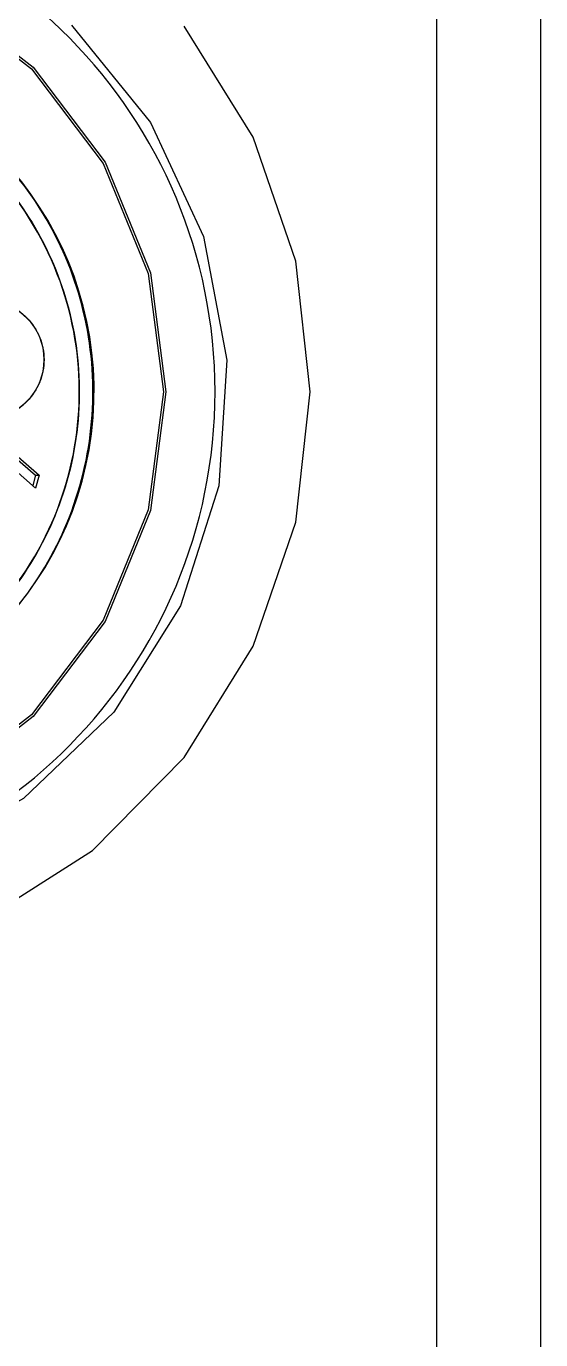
# Model space of a CAD drawing. Header units: millimetres. Extents: x 10 to 584, y 10 to 410.
# Drawn here: x 260.447 to 260.856, y 78.172 to 79.217 of the extents above; entities that cross this region are included whole.
import ezdxf

# ---------------------------------------------------------------- set-up
doc = ezdxf.new("R2010")
doc.units = ezdxf.units.MM

msp = doc.modelspace()

# ---------------------------------------------------------------- linework, layer by layer
at = {"color": 7, "linetype": 'Continuous', "lineweight": 25}
for p, q in [((260.77311, 77.04991), (260.77311, 79.47006)), ((260.85574, 77.04709), (260.85574, 79.47288)), ((260.41507, 78.89426), (260.45417, 78.86018)), ((260.4176, 78.89468), (260.45701, 78.86034)), ((260.45418, 78.85007), (260.41484, 78.88463)), ((260.45417, 78.86018), (260.45193, 78.85205)), ((260.45417, 78.86018), (260.45701, 78.86034)), ((260.45701, 78.86034), (260.45418, 78.85007))]:
    msp.add_line(p, q, dxfattribs=at)
at = {"color": 7, "linetype": 'Continuous', "lineweight": 25, "flags": 128}
for points in [[(260.37786, 79.24306), (260.45238, 79.185), (260.50956, 79.10933), (260.5455, 79.02121), (260.55776, 78.92665), (260.5455, 78.83209), (260.50956, 78.74397), (260.45238, 78.6683), (260.37786, 78.61024), (260.29108, 78.57374), (260.19795, 78.56129), (260.10483, 78.57374), (260.01805, 78.61024), (259.94353, 78.6683), (259.88635, 78.74397), (259.85041, 78.83209), (259.83815, 78.92665), (259.85041, 79.02121), (259.88635, 79.10933), (259.94353, 79.185), (260.01805, 79.24306)], [(260.37686, 79.24131), (260.45097, 79.18357), (260.50783, 79.10832), (260.54358, 79.02069), (260.55577, 78.92665), (260.54358, 78.83261), (260.50783, 78.74498), (260.45097, 78.66974), (260.37686, 78.61199), (260.29056, 78.5757), (260.19795, 78.56332), (260.10534, 78.5757), (260.01905, 78.61199), (259.94494, 78.66974), (259.88808, 78.74498), (259.85233, 78.83261), (259.84014, 78.92665), (259.85233, 79.02069), (259.88808, 79.10832), (259.94494, 79.18357), (260.01905, 79.24131)], [(260.48266, 79.21824), (260.5456, 79.14098), (260.58765, 79.05026), (260.60615, 78.95177), (260.59995, 78.8517), (260.56944, 78.75634), (260.51653, 78.67168), (260.44454, 78.60304), (260.35802, 78.55474), (260.26238, 78.5298), (260.16363, 78.5298), (260.06799, 78.55474), (259.98146, 78.60304), (259.90948, 78.67168), (259.85657, 78.75634), (259.82606, 78.8517), (259.81986, 78.95177), (259.83836, 79.05026), (259.8804, 79.14098), (259.94335, 79.21824)], [(260.213, 78.45998), (260.31527, 78.47169), (260.41241, 78.5062), (260.49954, 78.5618), (260.57232, 78.63569), (260.62707, 78.72417), (260.66106, 78.82281), (260.67258, 78.92665), (260.66106, 79.03049), (260.62707, 79.12913), (260.57232, 79.21761)]]:
    msp.add_lwpolyline(points, dxfattribs=at)
at = {"color": 7, "linetype": 'Continuous', "lineweight": 25}
for centre, radius, start, end in [((260.19683, 78.92665), 0.40003, 270.65892, 89.34108), ((260.23052, 78.92686), 0.27023, 270.71514, 80.54178), ((260.41442, 78.95217), 0.04667, 270.70471, 89.29529)]:
    msp.add_arc(centre, radius, start, end, dxfattribs=at)
for points, knots in [([(260.23389, 78.65665), (260.25874, 78.65873), (260.31438, 78.66337), (260.38723, 78.70102), (260.44609, 78.75796), (260.48533, 78.82685), (260.50342, 78.90787), (260.49639, 78.99065), (260.46679, 79.06433), (260.41675, 79.12812), (260.35133, 79.17484), (260.29858, 79.18766), (260.27493, 79.19342)], [0, 0, 0, 0, 0.09394516, 0.21040806, 0.30091268, 0.39960663, 0.50297174, 0.60633722, 0.70503385, 0.7955378, 0.90829016, 1, 1, 1, 1]), ([(260.27724, 79.17991), (260.29944, 79.17434), (260.34883, 79.16195), (260.41029, 79.11784), (260.45761, 79.05753), (260.48575, 78.98749), (260.49242, 78.9088), (260.47522, 78.83178), (260.43793, 78.76629), (260.38197, 78.71216), (260.31272, 78.67638), (260.25983, 78.67196), (260.23621, 78.66999)], [0, 0, 0, 0, 0.0909278, 0.2023108, 0.293061, 0.3920217, 0.4956678, 0.59931, 0.6982737, 0.7890239, 0.9058024, 1, 1, 1, 1]), ([(260.23621, 78.66999), (260.26644, 78.67321), (260.32914, 78.6799), (260.41181, 78.73362), (260.46925, 78.81253), (260.49359, 78.90529), (260.4844, 79.00084), (260.44035, 79.08818), (260.36735, 79.1548), (260.30656, 79.17174), (260.27724, 79.17991)], [0, 0, 0, 0, 0.120564, 0.25, 0.3794339, 0.499998, 0.6205647, 0.750002, 0.8794344, 1, 1, 1, 1]), ([(260.415, 78.99883), (260.42101, 78.99813), (260.43304, 78.99673), (260.44834, 78.98594), (260.45856, 78.97051), (260.46215, 78.95217), (260.45856, 78.93382), (260.44834, 78.9184), (260.43304, 78.9076), (260.42101, 78.9062), (260.415, 78.9055)], [0, 0, 0, 0, 0.12499947, 0.2500102, 0.37500673, 0.5, 0.62499327, 0.7499898, 0.87500053, 1, 1, 1, 1])]:
    msp.add_open_spline(points, degree=3, knots=knots, dxfattribs=at)

doc.saveas('drawing.dxf')
